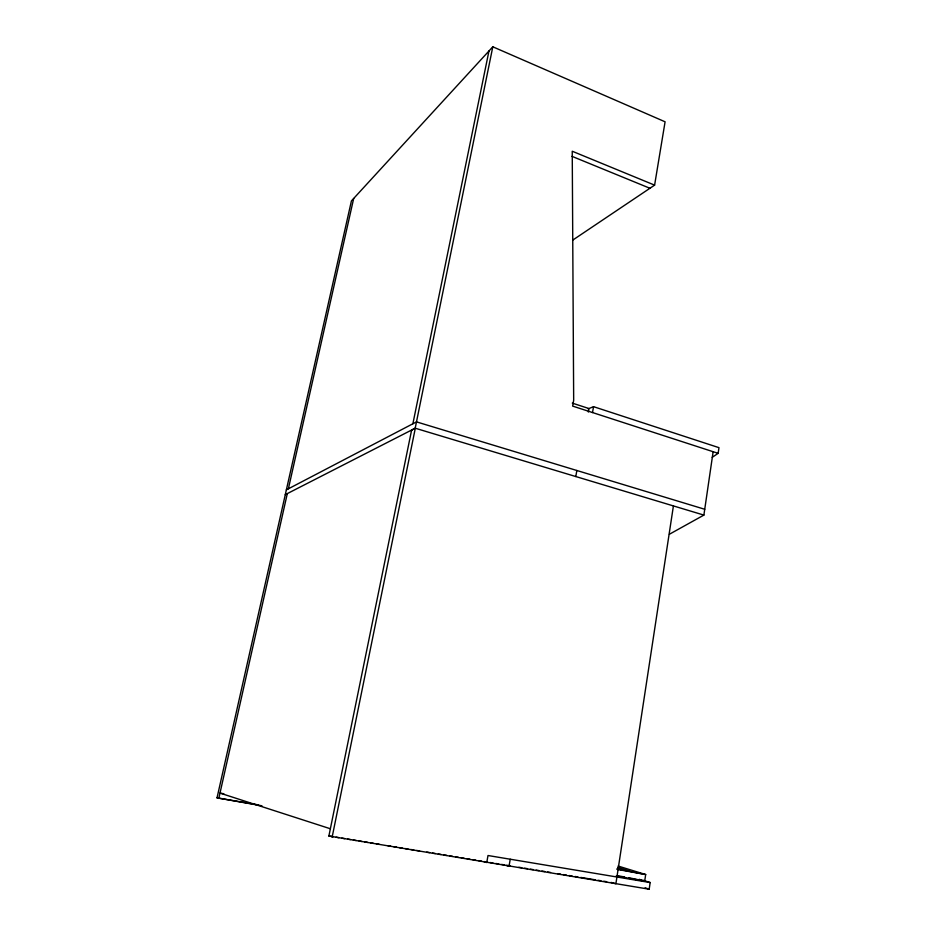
<?xml version="1.0" encoding="UTF-8"?>
<svg xmlns="http://www.w3.org/2000/svg" width="936" height="936" viewBox="0 0 936 936"><rect width="100%" height="100%" fill="white"/><g stroke="black" fill="none" stroke-linecap="round" stroke-linejoin="round"><path stroke-width="1.4" d="M712.214 457.341L718.146 453.34L718.977 447.665L593.529 406.669L588.124 408.892M411.618 430.034L328.887 836.023L649.186 889.2L650.157 882.543L643.207 880.285M669.404 534.245L703.884 515.092L713.138 451.714M673.417 505.908L615.9 883.736L610.986 882.402M572.75 240.107L654.603 185.129L665.087 121.797L492.804 46.8L351.421 200.924L217.023 797.858L261.963 805.814M588.358 412.051L588.955 408.541L572.305 403.123M592.523 412.554L593.529 406.669M575.804 476.541L576.833 470.492M510.237 859.225L509.044 866.186L506.236 865.367M412.881 423.774L488.955 50.989M285.258 494.653L415.198 428.208L492.804 46.8M332.14 837.135L415.315 428.22L411.711 430.069M218.79 798.455L287.305 493.611M288.37 488.814L353.679 198.467M286.334 489.879L416.508 421.879L704.726 509.266M328.887 836.023L333.204 836.737M336.082 837.205L338.961 837.685M341.839 838.153L344.717 838.633M347.595 839.101L350.474 839.569M353.352 840.048L356.23 840.516M359.108 840.996L361.986 841.464M364.865 841.944L367.743 842.412M370.621 842.891L373.499 843.359M376.377 843.839L379.255 844.307M387.89 845.723L390.78 846.202M393.658 846.67L396.536 847.15M399.415 847.618L402.293 848.098M405.171 848.566L408.049 849.034M410.927 849.514L413.806 849.982M416.684 850.461L419.562 850.929M426.757 852.111L429.636 852.591M432.514 853.059L435.392 853.538M438.27 854.006L441.149 854.486M444.027 854.954L446.905 855.422M449.783 855.902L452.661 856.37M455.539 856.849L458.418 857.317M461.296 857.797L464.174 858.265M467.052 858.745L469.93 859.213M472.809 859.693L475.699 860.161M478.577 860.629L481.455 861.108M484.333 861.576L487.211 862.056M490.09 862.524L492.968 863.004M495.846 863.472L498.724 863.951M501.602 864.419L504.481 864.887M507.359 865.367L510.237 865.835M518.872 867.262L521.75 867.73M524.628 868.21L527.506 868.678M530.384 869.146L533.263 869.626M536.141 870.094L539.019 870.574M541.897 871.042L544.775 871.521M547.654 871.989L550.532 872.469M557.727 873.651L560.617 874.119M563.495 874.598L566.374 875.066M569.252 875.546L572.13 876.014M575.008 876.482L577.886 876.962M580.765 877.43L595.156 879.805M598.034 880.273L600.912 880.741M603.79 881.221L606.668 881.689M650.157 882.543L487.995 855.516L486.767 862.524L483.97 861.705M217.023 797.858L258.57 804.937M223.809 793.751L219.948 793.084L330.268 828.734M616.918 868.877L645.676 874.528L644.705 881.115L616.169 875.991M617.187 869.38L645.676 874.528L618.123 866.057M617.69 875.733L624.686 876.985M628.887 877.746L644.705 881.115L639.206 879.325M415.198 428.208L703.884 515.092M617.748 867.426L629.87 871.205M718.146 453.34L572.645 406.095L573.674 400.21L572.235 151.234L654.603 185.129M645.138 887.808L649.186 889.2M571.978 156.335L649.912 188.265"/></g></svg>
